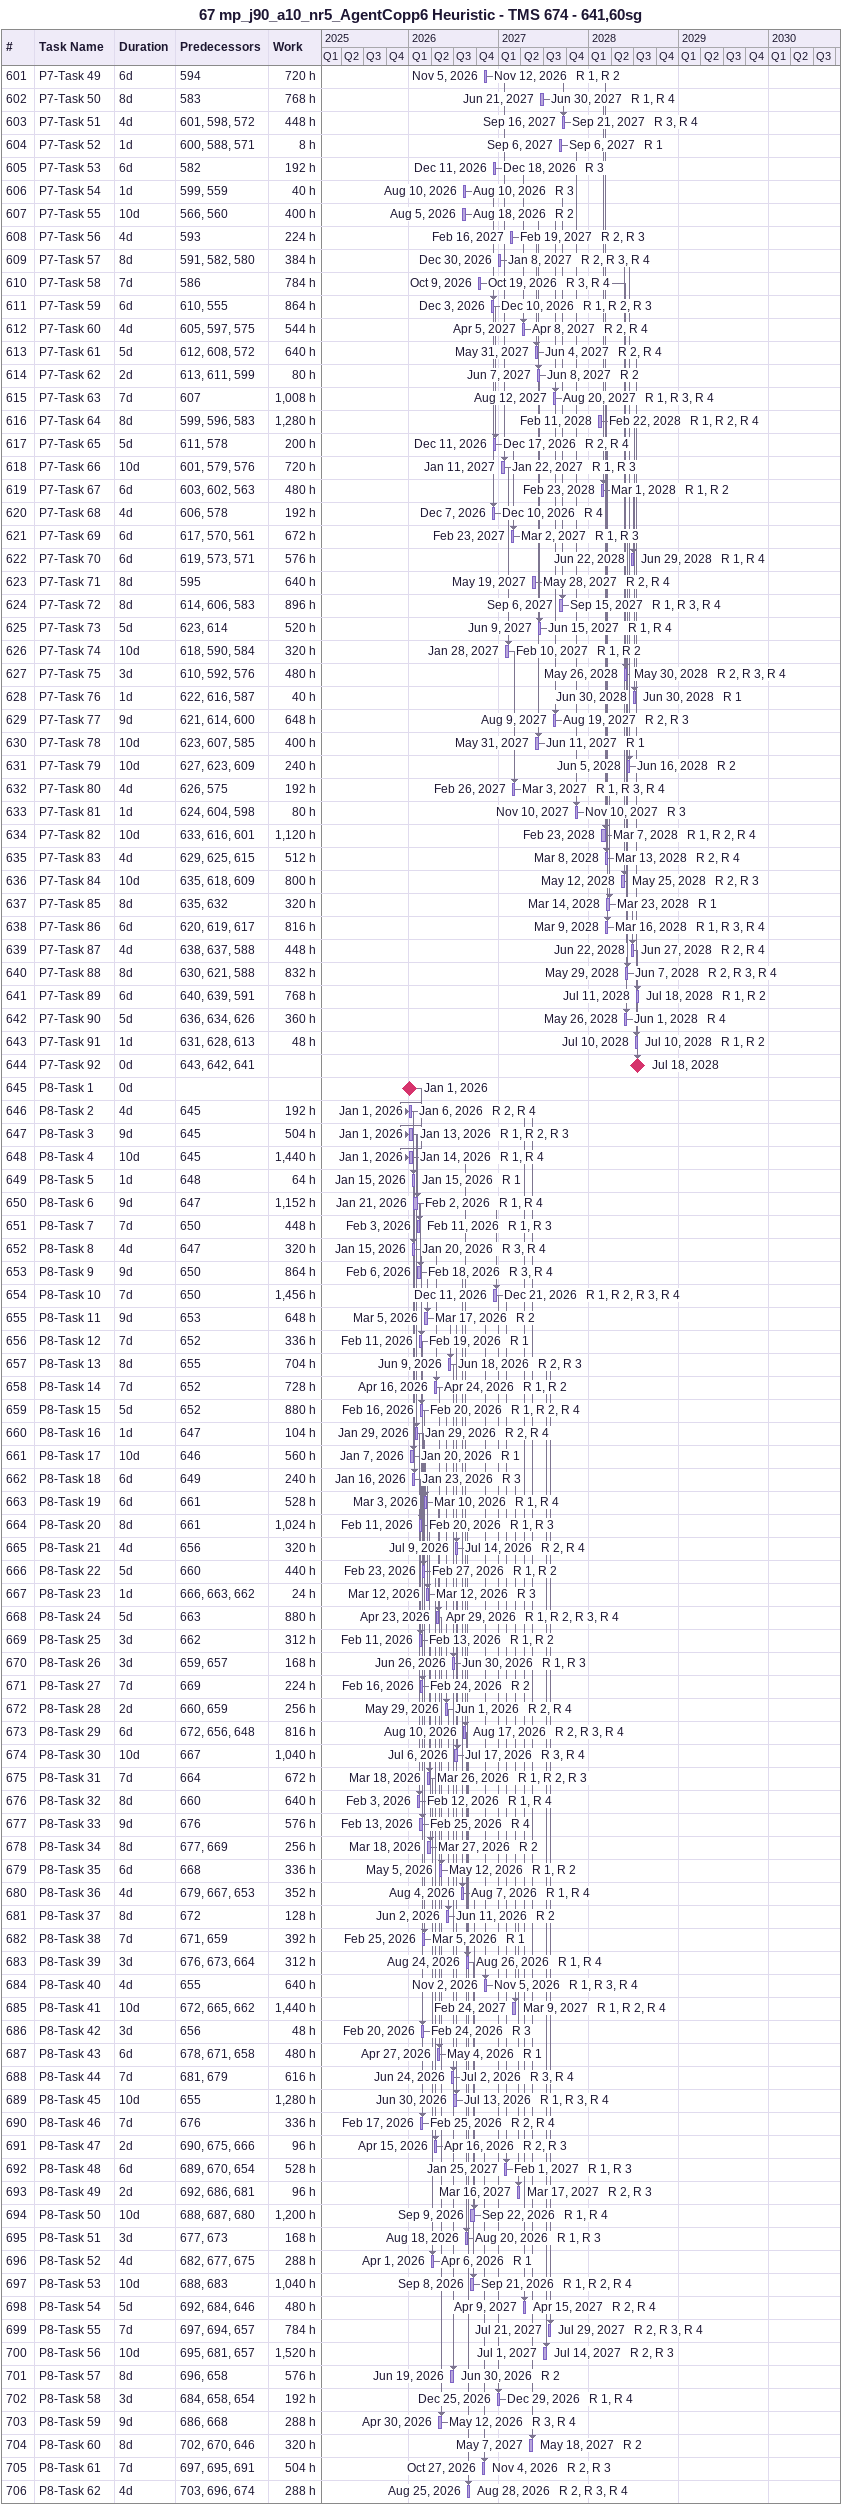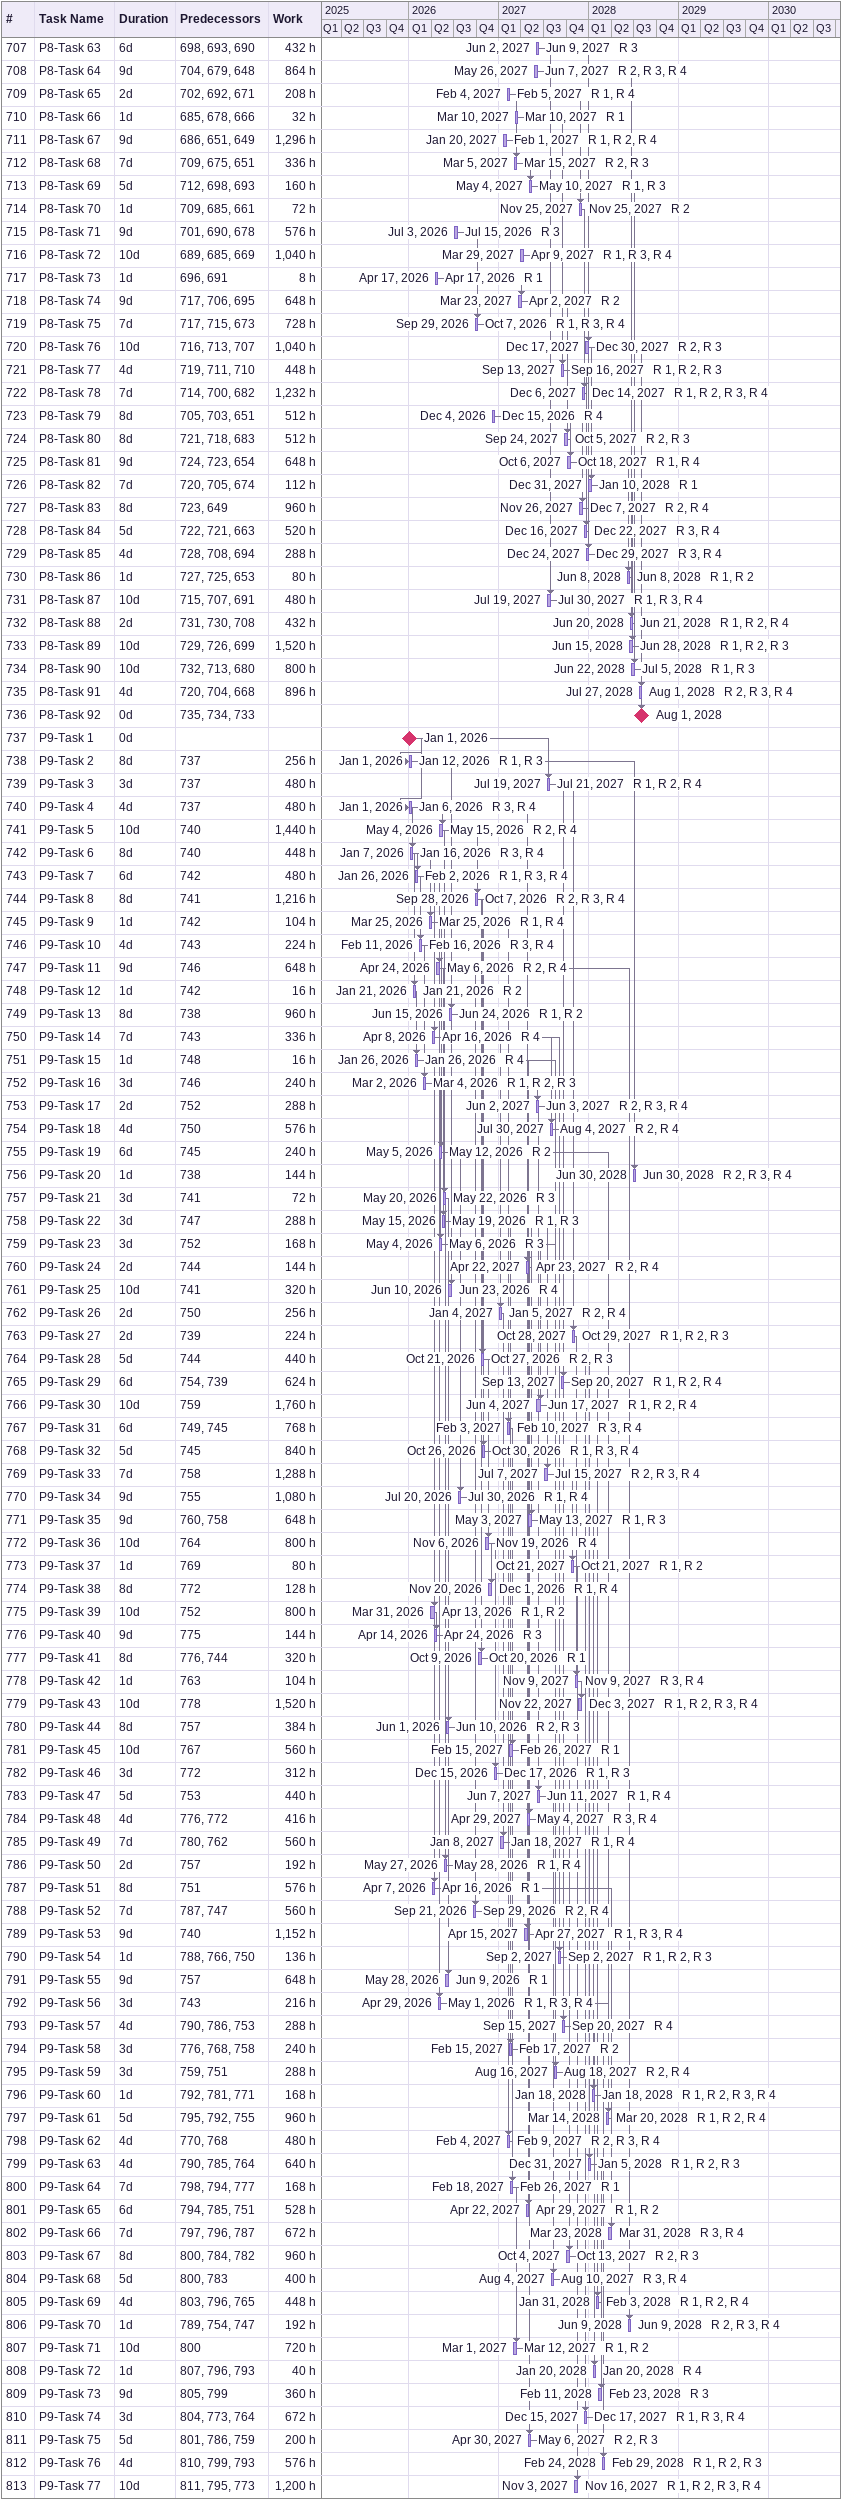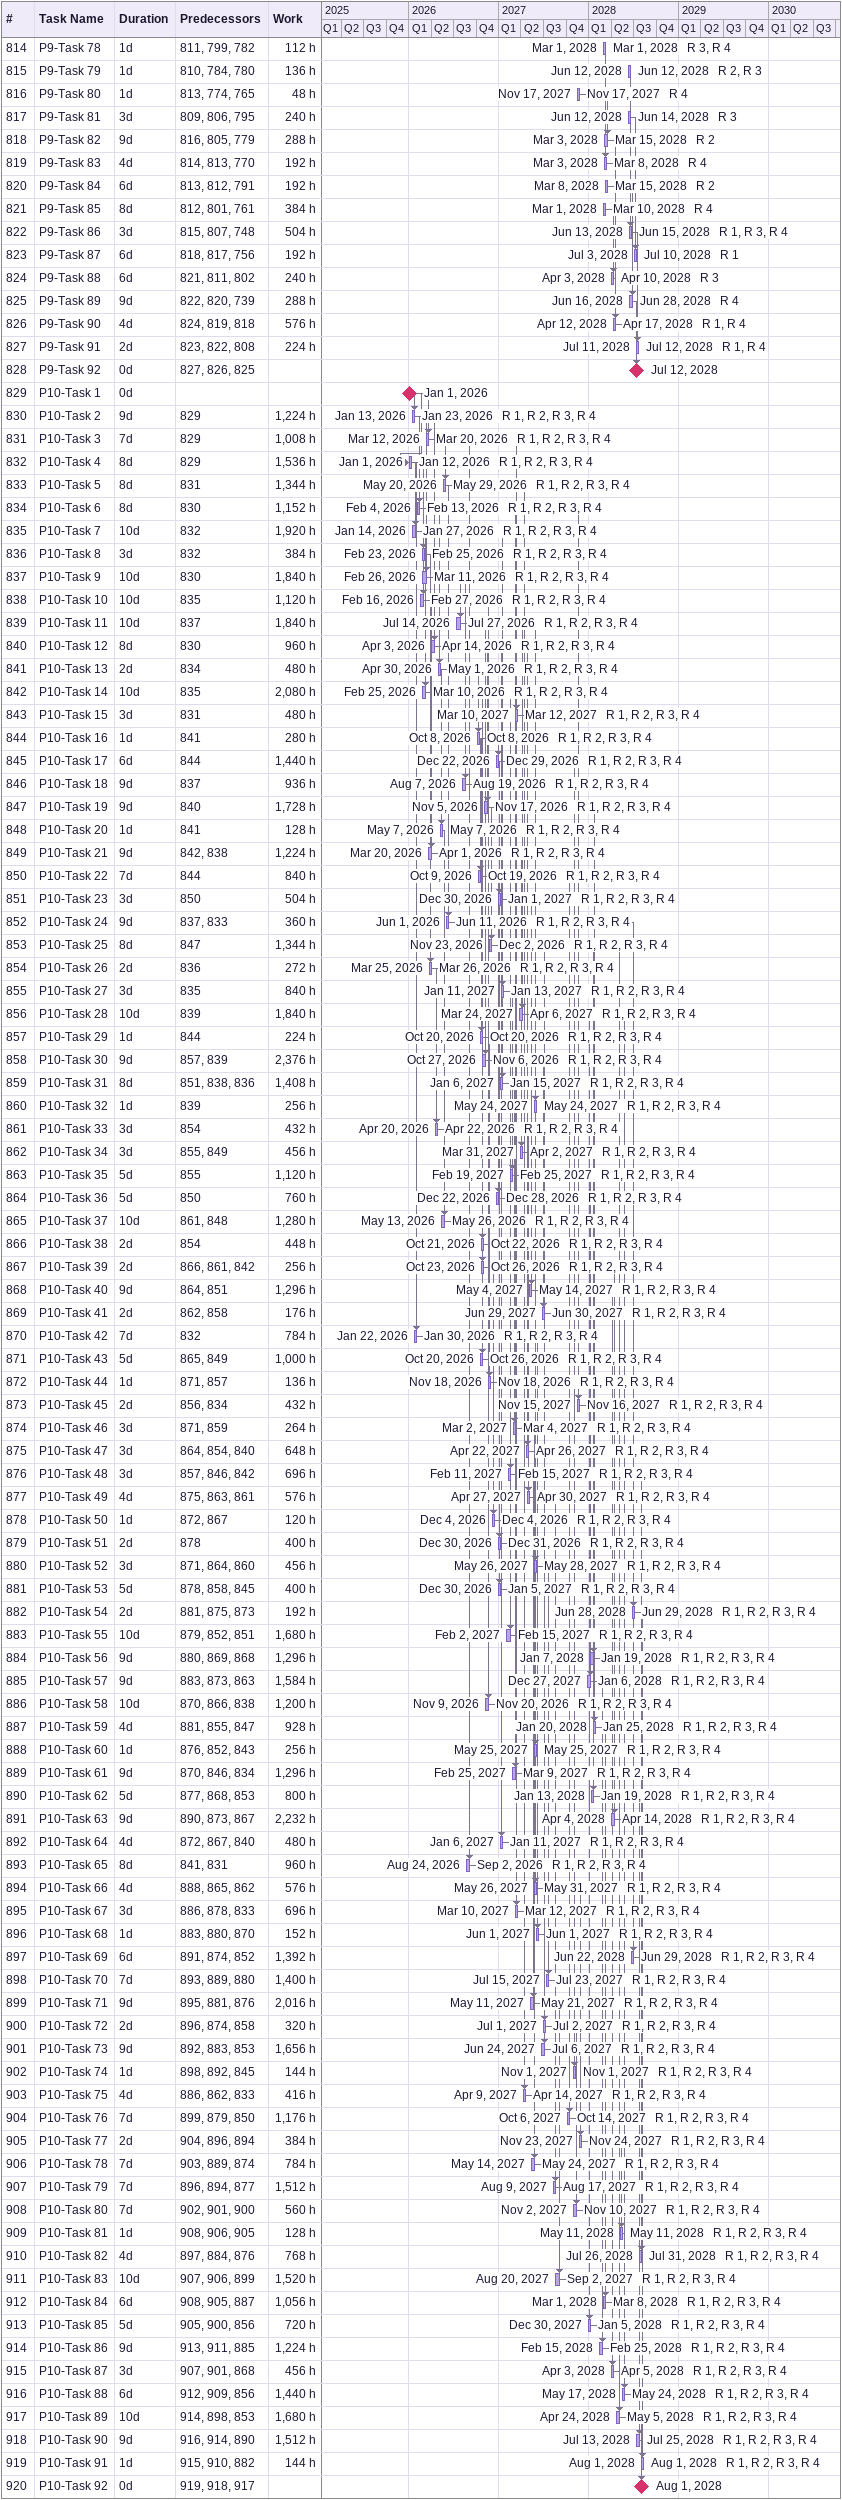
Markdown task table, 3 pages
67 mp_j90_a10_nr5_AgentCopp6 Heuristic - TMS 674 - 641,60sg

| ID | Task | Duration | Start | Finish | Predecessors | Resources | Work (h) |
|---|---|---|---|---|---|---|---|
| 601 | P7-Task 49 | 6d | 2026-11-05 | 2026-11-12 | 594 | R 1, R 2 | 720 |
| 602 | P7-Task 50 | 8d | 2027-06-21 | 2027-06-30 | 583 | R 1, R 4 | 768 |
| 603 | P7-Task 51 | 4d | 2027-09-16 | 2027-09-21 | 601, 598, 572 | R 3, R 4 | 448 |
| 604 | P7-Task 52 | 1d | 2027-09-06 | 2027-09-06 | 600, 588, 571 | R 1 | 8 |
| 605 | P7-Task 53 | 6d | 2026-12-11 | 2026-12-18 | 582 | R 3 | 192 |
| 606 | P7-Task 54 | 1d | 2026-08-10 | 2026-08-10 | 599, 559 | R 3 | 40 |
| 607 | P7-Task 55 | 10d | 2026-08-05 | 2026-08-18 | 566, 560 | R 2 | 400 |
| 608 | P7-Task 56 | 4d | 2027-02-16 | 2027-02-19 | 593 | R 2, R 3 | 224 |
| 609 | P7-Task 57 | 8d | 2026-12-30 | 2027-01-08 | 591, 582, 580 | R 2, R 3, R 4 | 384 |
| 610 | P7-Task 58 | 7d | 2026-10-09 | 2026-10-19 | 586 | R 3, R 4 | 784 |
| 611 | P7-Task 59 | 6d | 2026-12-03 | 2026-12-10 | 610, 555 | R 1, R 2, R 3 | 864 |
| 612 | P7-Task 60 | 4d | 2027-04-05 | 2027-04-08 | 605, 597, 575 | R 2, R 4 | 544 |
| 613 | P7-Task 61 | 5d | 2027-05-31 | 2027-06-04 | 612, 608, 572 | R 2, R 4 | 640 |
| 614 | P7-Task 62 | 2d | 2027-06-07 | 2027-06-08 | 613, 611, 599 | R 2 | 80 |
| 615 | P7-Task 63 | 7d | 2027-08-12 | 2027-08-20 | 607 | R 1, R 3, R 4 | 1008 |
| 616 | P7-Task 64 | 8d | 2028-02-11 | 2028-02-22 | 599, 596, 583 | R 1, R 2, R 4 | 1280 |
| 617 | P7-Task 65 | 5d | 2026-12-11 | 2026-12-17 | 611, 578 | R 2, R 4 | 200 |
| 618 | P7-Task 66 | 10d | 2027-01-11 | 2027-01-22 | 601, 579, 576 | R 1, R 3 | 720 |
| 619 | P7-Task 67 | 6d | 2028-02-23 | 2028-03-01 | 603, 602, 563 | R 1, R 2 | 480 |
| 620 | P7-Task 68 | 4d | 2026-12-07 | 2026-12-10 | 606, 578 | R 4 | 192 |
| 621 | P7-Task 69 | 6d | 2027-02-23 | 2027-03-02 | 617, 570, 561 | R 1, R 3 | 672 |
| 622 | P7-Task 70 | 6d | 2028-06-22 | 2028-06-29 | 619, 573, 571 | R 1, R 4 | 576 |
| 623 | P7-Task 71 | 8d | 2027-05-19 | 2027-05-28 | 595 | R 2, R 4 | 640 |
| 624 | P7-Task 72 | 8d | 2027-09-06 | 2027-09-15 | 614, 606, 583 | R 1, R 3, R 4 | 896 |
| 625 | P7-Task 73 | 5d | 2027-06-09 | 2027-06-15 | 623, 614 | R 1, R 4 | 520 |
| 626 | P7-Task 74 | 10d | 2027-01-28 | 2027-02-10 | 618, 590, 584 | R 1, R 2 | 320 |
| 627 | P7-Task 75 | 3d | 2028-05-26 | 2028-05-30 | 610, 592, 576 | R 2, R 3, R 4 | 480 |
| 628 | P7-Task 76 | 1d | 2028-06-30 | 2028-06-30 | 622, 616, 587 | R 1 | 40 |
| 629 | P7-Task 77 | 9d | 2027-08-09 | 2027-08-19 | 621, 614, 600 | R 2, R 3 | 648 |
| 630 | P7-Task 78 | 10d | 2027-05-31 | 2027-06-11 | 623, 607, 585 | R 1 | 400 |
| 631 | P7-Task 79 | 10d | 2028-06-05 | 2028-06-16 | 627, 623, 609 | R 2 | 240 |
| 632 | P7-Task 80 | 4d | 2027-02-26 | 2027-03-03 | 626, 575 | R 1, R 3, R 4 | 192 |
| 633 | P7-Task 81 | 1d | 2027-11-10 | 2027-11-10 | 624, 604, 598 | R 3 | 80 |
| 634 | P7-Task 82 | 10d | 2028-02-23 | 2028-03-07 | 633, 616, 601 | R 1, R 2, R 4 | 1120 |
| 635 | P7-Task 83 | 4d | 2028-03-08 | 2028-03-13 | 629, 625, 615 | R 2, R 4 | 512 |
| 636 | P7-Task 84 | 10d | 2028-05-12 | 2028-05-25 | 635, 618, 609 | R 2, R 3 | 800 |
| 637 | P7-Task 85 | 8d | 2028-03-14 | 2028-03-23 | 635, 632 | R 1 | 320 |
| 638 | P7-Task 86 | 6d | 2028-03-09 | 2028-03-16 | 620, 619, 617 | R 1, R 3, R 4 | 816 |
| 639 | P7-Task 87 | 4d | 2028-06-22 | 2028-06-27 | 638, 637, 588 | R 2, R 4 | 448 |
| 640 | P7-Task 88 | 8d | 2028-05-29 | 2028-06-07 | 630, 621, 588 | R 2, R 3, R 4 | 832 |
| 641 | P7-Task 89 | 6d | 2028-07-11 | 2028-07-18 | 640, 639, 591 | R 1, R 2 | 768 |
| 642 | P7-Task 90 | 5d | 2028-05-26 | 2028-06-01 | 636, 634, 626 | R 4 | 360 |
| 643 | P7-Task 91 | 1d | 2028-07-10 | 2028-07-10 | 631, 628, 613 | R 1, R 2 | 48 |
| 644 | P7-Task 92 | 0d | 2028-07-18 | 2028-07-18 | 643, 642, 641 |  |  |
| 645 | P8-Task 1 | 0d | 2026-01-01 | 2026-01-01 |  |  |  |
| 646 | P8-Task 2 | 4d | 2026-01-01 | 2026-01-06 | 645 | R 2, R 4 | 192 |
| 647 | P8-Task 3 | 9d | 2026-01-01 | 2026-01-13 | 645 | R 1, R 2, R 3 | 504 |
| 648 | P8-Task 4 | 10d | 2026-01-01 | 2026-01-14 | 645 | R 1, R 4 | 1440 |
| 649 | P8-Task 5 | 1d | 2026-01-15 | 2026-01-15 | 648 | R 1 | 64 |
| 650 | P8-Task 6 | 9d | 2026-01-21 | 2026-02-02 | 647 | R 1, R 4 | 1152 |
| 651 | P8-Task 7 | 7d | 2026-02-03 | 2026-02-11 | 650 | R 1, R 3 | 448 |
| 652 | P8-Task 8 | 4d | 2026-01-15 | 2026-01-20 | 647 | R 3, R 4 | 320 |
| 653 | P8-Task 9 | 9d | 2026-02-06 | 2026-02-18 | 650 | R 3, R 4 | 864 |
| 654 | P8-Task 10 | 7d | 2026-12-11 | 2026-12-21 | 650 | R 1, R 2, R 3, R 4 | 1456 |
| 655 | P8-Task 11 | 9d | 2026-03-05 | 2026-03-17 | 653 | R 2 | 648 |
| 656 | P8-Task 12 | 7d | 2026-02-11 | 2026-02-19 | 652 | R 1 | 336 |
| 657 | P8-Task 13 | 8d | 2026-06-09 | 2026-06-18 | 655 | R 2, R 3 | 704 |
| 658 | P8-Task 14 | 7d | 2026-04-16 | 2026-04-24 | 652 | R 1, R 2 | 728 |
| 659 | P8-Task 15 | 5d | 2026-02-16 | 2026-02-20 | 652 | R 1, R 2, R 4 | 880 |
| 660 | P8-Task 16 | 1d | 2026-01-29 | 2026-01-29 | 647 | R 2, R 4 | 104 |
| 661 | P8-Task 17 | 10d | 2026-01-07 | 2026-01-20 | 646 | R 1 | 560 |
| 662 | P8-Task 18 | 6d | 2026-01-16 | 2026-01-23 | 649 | R 3 | 240 |
| 663 | P8-Task 19 | 6d | 2026-03-03 | 2026-03-10 | 661 | R 1, R 4 | 528 |
| 664 | P8-Task 20 | 8d | 2026-02-11 | 2026-02-20 | 661 | R 1, R 3 | 1024 |
| 665 | P8-Task 21 | 4d | 2026-07-09 | 2026-07-14 | 656 | R 2, R 4 | 320 |
| 666 | P8-Task 22 | 5d | 2026-02-23 | 2026-02-27 | 660 | R 1, R 2 | 440 |
| 667 | P8-Task 23 | 1d | 2026-03-12 | 2026-03-12 | 666, 663, 662 | R 3 | 24 |
| 668 | P8-Task 24 | 5d | 2026-04-23 | 2026-04-29 | 663 | R 1, R 2, R 3, R 4 | 880 |
| 669 | P8-Task 25 | 3d | 2026-02-11 | 2026-02-13 | 662 | R 1, R 2 | 312 |
| 670 | P8-Task 26 | 3d | 2026-06-26 | 2026-06-30 | 659, 657 | R 1, R 3 | 168 |
| 671 | P8-Task 27 | 7d | 2026-02-16 | 2026-02-24 | 669 | R 2 | 224 |
| 672 | P8-Task 28 | 2d | 2026-05-29 | 2026-06-01 | 660, 659 | R 2, R 4 | 256 |
| 673 | P8-Task 29 | 6d | 2026-08-10 | 2026-08-17 | 672, 656, 648 | R 2, R 3, R 4 | 816 |
| 674 | P8-Task 30 | 10d | 2026-07-06 | 2026-07-17 | 667 | R 3, R 4 | 1040 |
| 675 | P8-Task 31 | 7d | 2026-03-18 | 2026-03-26 | 664 | R 1, R 2, R 3 | 672 |
| 676 | P8-Task 32 | 8d | 2026-02-03 | 2026-02-12 | 660 | R 1, R 4 | 640 |
| 677 | P8-Task 33 | 9d | 2026-02-13 | 2026-02-25 | 676 | R 4 | 576 |
| 678 | P8-Task 34 | 8d | 2026-03-18 | 2026-03-27 | 677, 669 | R 2 | 256 |
| 679 | P8-Task 35 | 6d | 2026-05-05 | 2026-05-12 | 668 | R 1, R 2 | 336 |
| 680 | P8-Task 36 | 4d | 2026-08-04 | 2026-08-07 | 679, 667, 653 | R 1, R 4 | 352 |
| 681 | P8-Task 37 | 8d | 2026-06-02 | 2026-06-11 | 672 | R 2 | 128 |
| 682 | P8-Task 38 | 7d | 2026-02-25 | 2026-03-05 | 671, 659 | R 1 | 392 |
| 683 | P8-Task 39 | 3d | 2026-08-24 | 2026-08-26 | 676, 673, 664 | R 1, R 4 | 312 |
| 684 | P8-Task 40 | 4d | 2026-11-02 | 2026-11-05 | 655 | R 1, R 3, R 4 | 640 |
| 685 | P8-Task 41 | 10d | 2027-02-24 | 2027-03-09 | 672, 665, 662 | R 1, R 2, R 4 | 1440 |
| 686 | P8-Task 42 | 3d | 2026-02-20 | 2026-02-24 | 656 | R 3 | 48 |
| 687 | P8-Task 43 | 6d | 2026-04-27 | 2026-05-04 | 678, 671, 658 | R 1 | 480 |
| 688 | P8-Task 44 | 7d | 2026-06-24 | 2026-07-02 | 681, 679 | R 3, R 4 | 616 |
| 689 | P8-Task 45 | 10d | 2026-06-30 | 2026-07-13 | 655 | R 1, R 3, R 4 | 1280 |
| 690 | P8-Task 46 | 7d | 2026-02-17 | 2026-02-25 | 676 | R 2, R 4 | 336 |
| 691 | P8-Task 47 | 2d | 2026-04-15 | 2026-04-16 | 690, 675, 666 | R 2, R 3 | 96 |
| 692 | P8-Task 48 | 6d | 2027-01-25 | 2027-02-01 | 689, 670, 654 | R 1, R 3 | 528 |
| 693 | P8-Task 49 | 2d | 2027-03-16 | 2027-03-17 | 692, 686, 681 | R 2, R 3 | 96 |
| 694 | P8-Task 50 | 10d | 2026-09-09 | 2026-09-22 | 688, 687, 680 | R 1, R 4 | 1200 |
| 695 | P8-Task 51 | 3d | 2026-08-18 | 2026-08-20 | 677, 673 | R 1, R 3 | 168 |
| 696 | P8-Task 52 | 4d | 2026-04-01 | 2026-04-06 | 682, 677, 675 | R 1 | 288 |
| 697 | P8-Task 53 | 10d | 2026-09-08 | 2026-09-21 | 688, 683 | R 1, R 2, R 4 | 1040 |
| 698 | P8-Task 54 | 5d | 2027-04-09 | 2027-04-15 | 692, 684, 646 | R 2, R 4 | 480 |
| 699 | P8-Task 55 | 7d | 2027-07-21 | 2027-07-29 | 697, 694, 657 | R 2, R 3, R 4 | 784 |
| 700 | P8-Task 56 | 10d | 2027-07-01 | 2027-07-14 | 695, 681, 657 | R 2, R 3 | 1520 |
| 701 | P8-Task 57 | 8d | 2026-06-19 | 2026-06-30 | 696, 658 | R 2 | 576 |
| 702 | P8-Task 58 | 3d | 2026-12-25 | 2026-12-29 | 684, 658, 654 | R 1, R 4 | 192 |
| 703 | P8-Task 59 | 9d | 2026-04-30 | 2026-05-12 | 686, 668 | R 3, R 4 | 288 |
| 704 | P8-Task 60 | 8d | 2027-05-07 | 2027-05-18 | 702, 670, 646 | R 2 | 320 |
| 705 | P8-Task 61 | 7d | 2026-10-27 | 2026-11-04 | 697, 695, 691 | R 2, R 3 | 504 |
| 706 | P8-Task 62 | 4d | 2026-08-25 | 2026-08-28 | 703, 696, 674 | R 2, R 3, R 4 | 288 |
| 707 | P8-Task 63 | 6d | 2027-06-02 | 2027-06-09 | 698, 693, 690 | R 3 | 432 |
| 708 | P8-Task 64 | 9d | 2027-05-26 | 2027-06-07 | 704, 679, 648 | R 2, R 3, R 4 | 864 |
| 709 | P8-Task 65 | 2d | 2027-02-04 | 2027-02-05 | 702, 692, 671 | R 1, R 4 | 208 |
| 710 | P8-Task 66 | 1d | 2027-03-10 | 2027-03-10 | 685, 678, 666 | R 1 | 32 |
| 711 | P8-Task 67 | 9d | 2027-01-20 | 2027-02-01 | 686, 651, 649 | R 1, R 2, R 4 | 1296 |
| 712 | P8-Task 68 | 7d | 2027-03-05 | 2027-03-15 | 709, 675, 651 | R 2, R 3 | 336 |
| 713 | P8-Task 69 | 5d | 2027-05-04 | 2027-05-10 | 712, 698, 693 | R 1, R 3 | 160 |
| 714 | P8-Task 70 | 1d | 2027-11-25 | 2027-11-25 | 709, 685, 661 | R 2 | 72 |
| 715 | P8-Task 71 | 9d | 2026-07-03 | 2026-07-15 | 701, 690, 678 | R 3 | 576 |
| 716 | P8-Task 72 | 10d | 2027-03-29 | 2027-04-09 | 689, 685, 669 | R 1, R 3, R 4 | 1040 |
| 717 | P8-Task 73 | 1d | 2026-04-17 | 2026-04-17 | 696, 691 | R 1 | 8 |
| 718 | P8-Task 74 | 9d | 2027-03-23 | 2027-04-02 | 717, 706, 695 | R 2 | 648 |
| 719 | P8-Task 75 | 7d | 2026-09-29 | 2026-10-07 | 717, 715, 673 | R 1, R 3, R 4 | 728 |
| 720 | P8-Task 76 | 10d | 2027-12-17 | 2027-12-30 | 716, 713, 707 | R 2, R 3 | 1040 |
| 721 | P8-Task 77 | 4d | 2027-09-13 | 2027-09-16 | 719, 711, 710 | R 1, R 2, R 3 | 448 |
| 722 | P8-Task 78 | 7d | 2027-12-06 | 2027-12-14 | 714, 700, 682 | R 1, R 2, R 3, R 4 | 1232 |
| 723 | P8-Task 79 | 8d | 2026-12-04 | 2026-12-15 | 705, 703, 651 | R 4 | 512 |
| 724 | P8-Task 80 | 8d | 2027-09-24 | 2027-10-05 | 721, 718, 683 | R 2, R 3 | 512 |
| 725 | P8-Task 81 | 9d | 2027-10-06 | 2027-10-18 | 724, 723, 654 | R 1, R 4 | 648 |
| 726 | P8-Task 82 | 7d | 2027-12-31 | 2028-01-10 | 720, 705, 674 | R 1 | 112 |
| 727 | P8-Task 83 | 8d | 2027-11-26 | 2027-12-07 | 723, 649 | R 2, R 4 | 960 |
| 728 | P8-Task 84 | 5d | 2027-12-16 | 2027-12-22 | 722, 721, 663 | R 3, R 4 | 520 |
| 729 | P8-Task 85 | 4d | 2027-12-24 | 2027-12-29 | 728, 708, 694 | R 3, R 4 | 288 |
| 730 | P8-Task 86 | 1d | 2028-06-08 | 2028-06-08 | 727, 725, 653 | R 1, R 2 | 80 |
| 731 | P8-Task 87 | 10d | 2027-07-19 | 2027-07-30 | 715, 707, 691 | R 1, R 3, R 4 | 480 |
| 732 | P8-Task 88 | 2d | 2028-06-20 | 2028-06-21 | 731, 730, 708 | R 1, R 2, R 4 | 432 |
| 733 | P8-Task 89 | 10d | 2028-06-15 | 2028-06-28 | 729, 726, 699 | R 1, R 2, R 3 | 1520 |
| 734 | P8-Task 90 | 10d | 2028-06-22 | 2028-07-05 | 732, 713, 680 | R 1, R 3 | 800 |
| 735 | P8-Task 91 | 4d | 2028-07-27 | 2028-08-01 | 720, 704, 668 | R 2, R 3, R 4 | 896 |
| 736 | P8-Task 92 | 0d | 2028-08-01 | 2028-08-01 | 735, 734, 733 |  |  |
| 737 | P9-Task 1 | 0d | 2026-01-01 | 2026-01-01 |  |  |  |
| 738 | P9-Task 2 | 8d | 2026-01-01 | 2026-01-12 | 737 | R 1, R 3 | 256 |
| 739 | P9-Task 3 | 3d | 2027-07-19 | 2027-07-21 | 737 | R 1, R 2, R 4 | 480 |
| 740 | P9-Task 4 | 4d | 2026-01-01 | 2026-01-06 | 737 | R 3, R 4 | 480 |
| 741 | P9-Task 5 | 10d | 2026-05-04 | 2026-05-15 | 740 | R 2, R 4 | 1440 |
| 742 | P9-Task 6 | 8d | 2026-01-07 | 2026-01-16 | 740 | R 3, R 4 | 448 |
| 743 | P9-Task 7 | 6d | 2026-01-26 | 2026-02-02 | 742 | R 1, R 3, R 4 | 480 |
| 744 | P9-Task 8 | 8d | 2026-09-28 | 2026-10-07 | 741 | R 2, R 3, R 4 | 1216 |
| 745 | P9-Task 9 | 1d | 2026-03-25 | 2026-03-25 | 742 | R 1, R 4 | 104 |
| 746 | P9-Task 10 | 4d | 2026-02-11 | 2026-02-16 | 743 | R 3, R 4 | 224 |
| 747 | P9-Task 11 | 9d | 2026-04-24 | 2026-05-06 | 746 | R 2, R 4 | 648 |
| 748 | P9-Task 12 | 1d | 2026-01-21 | 2026-01-21 | 742 | R 2 | 16 |
| 749 | P9-Task 13 | 8d | 2026-06-15 | 2026-06-24 | 738 | R 1, R 2 | 960 |
| 750 | P9-Task 14 | 7d | 2026-04-08 | 2026-04-16 | 743 | R 4 | 336 |
| 751 | P9-Task 15 | 1d | 2026-01-26 | 2026-01-26 | 748 | R 4 | 16 |
| 752 | P9-Task 16 | 3d | 2026-03-02 | 2026-03-04 | 746 | R 1, R 2, R 3 | 240 |
| 753 | P9-Task 17 | 2d | 2027-06-02 | 2027-06-03 | 752 | R 2, R 3, R 4 | 288 |
| 754 | P9-Task 18 | 4d | 2027-07-30 | 2027-08-04 | 750 | R 2, R 4 | 576 |
| 755 | P9-Task 19 | 6d | 2026-05-05 | 2026-05-12 | 745 | R 2 | 240 |
| 756 | P9-Task 20 | 1d | 2028-06-30 | 2028-06-30 | 738 | R 2, R 3, R 4 | 144 |
| 757 | P9-Task 21 | 3d | 2026-05-20 | 2026-05-22 | 741 | R 3 | 72 |
| 758 | P9-Task 22 | 3d | 2026-05-15 | 2026-05-19 | 747 | R 1, R 3 | 288 |
| 759 | P9-Task 23 | 3d | 2026-05-04 | 2026-05-06 | 752 | R 3 | 168 |
| 760 | P9-Task 24 | 2d | 2027-04-22 | 2027-04-23 | 744 | R 2, R 4 | 144 |
| 761 | P9-Task 25 | 10d | 2026-06-10 | 2026-06-23 | 741 | R 4 | 320 |
| 762 | P9-Task 26 | 2d | 2027-01-04 | 2027-01-05 | 750 | R 2, R 4 | 256 |
| 763 | P9-Task 27 | 2d | 2027-10-28 | 2027-10-29 | 739 | R 1, R 2, R 3 | 224 |
| 764 | P9-Task 28 | 5d | 2026-10-21 | 2026-10-27 | 744 | R 2, R 3 | 440 |
| 765 | P9-Task 29 | 6d | 2027-09-13 | 2027-09-20 | 754, 739 | R 1, R 2, R 4 | 624 |
| 766 | P9-Task 30 | 10d | 2027-06-04 | 2027-06-17 | 759 | R 1, R 2, R 4 | 1760 |
| 767 | P9-Task 31 | 6d | 2027-02-03 | 2027-02-10 | 749, 745 | R 3, R 4 | 768 |
| 768 | P9-Task 32 | 5d | 2026-10-26 | 2026-10-30 | 745 | R 1, R 3, R 4 | 840 |
| 769 | P9-Task 33 | 7d | 2027-07-07 | 2027-07-15 | 758 | R 2, R 3, R 4 | 1288 |
| 770 | P9-Task 34 | 9d | 2026-07-20 | 2026-07-30 | 755 | R 1, R 4 | 1080 |
| 771 | P9-Task 35 | 9d | 2027-05-03 | 2027-05-13 | 760, 758 | R 1, R 3 | 648 |
| 772 | P9-Task 36 | 10d | 2026-11-06 | 2026-11-19 | 764 | R 4 | 800 |
| 773 | P9-Task 37 | 1d | 2027-10-21 | 2027-10-21 | 769 | R 1, R 2 | 80 |
| 774 | P9-Task 38 | 8d | 2026-11-20 | 2026-12-01 | 772 | R 1, R 4 | 128 |
| 775 | P9-Task 39 | 10d | 2026-03-31 | 2026-04-13 | 752 | R 1, R 2 | 800 |
| 776 | P9-Task 40 | 9d | 2026-04-14 | 2026-04-24 | 775 | R 3 | 144 |
| 777 | P9-Task 41 | 8d | 2026-10-09 | 2026-10-20 | 776, 744 | R 1 | 320 |
| 778 | P9-Task 42 | 1d | 2027-11-09 | 2027-11-09 | 763 | R 3, R 4 | 104 |
| 779 | P9-Task 43 | 10d | 2027-11-22 | 2027-12-03 | 778 | R 1, R 2, R 3, R 4 | 1520 |
| 780 | P9-Task 44 | 8d | 2026-06-01 | 2026-06-10 | 757 | R 2, R 3 | 384 |
| 781 | P9-Task 45 | 10d | 2027-02-15 | 2027-02-26 | 767 | R 1 | 560 |
| 782 | P9-Task 46 | 3d | 2026-12-15 | 2026-12-17 | 772 | R 1, R 3 | 312 |
| 783 | P9-Task 47 | 5d | 2027-06-07 | 2027-06-11 | 753 | R 1, R 4 | 440 |
| 784 | P9-Task 48 | 4d | 2027-04-29 | 2027-05-04 | 776, 772 | R 3, R 4 | 416 |
| 785 | P9-Task 49 | 7d | 2027-01-08 | 2027-01-18 | 780, 762 | R 1, R 4 | 560 |
| 786 | P9-Task 50 | 2d | 2026-05-27 | 2026-05-28 | 757 | R 1, R 4 | 192 |
| 787 | P9-Task 51 | 8d | 2026-04-07 | 2026-04-16 | 751 | R 1 | 576 |
| 788 | P9-Task 52 | 7d | 2026-09-21 | 2026-09-29 | 787, 747 | R 2, R 4 | 560 |
| 789 | P9-Task 53 | 9d | 2027-04-15 | 2027-04-27 | 740 | R 1, R 3, R 4 | 1152 |
| 790 | P9-Task 54 | 1d | 2027-09-02 | 2027-09-02 | 788, 766, 750 | R 1, R 2, R 3 | 136 |
| 791 | P9-Task 55 | 9d | 2026-05-28 | 2026-06-09 | 757 | R 1 | 648 |
| 792 | P9-Task 56 | 3d | 2026-04-29 | 2026-05-01 | 743 | R 1, R 3, R 4 | 216 |
| 793 | P9-Task 57 | 4d | 2027-09-15 | 2027-09-20 | 790, 786, 753 | R 4 | 288 |
| 794 | P9-Task 58 | 3d | 2027-02-15 | 2027-02-17 | 776, 768, 758 | R 2 | 240 |
| 795 | P9-Task 59 | 3d | 2027-08-16 | 2027-08-18 | 759, 751 | R 2, R 4 | 288 |
| 796 | P9-Task 60 | 1d | 2028-01-18 | 2028-01-18 | 792, 781, 771 | R 1, R 2, R 3, R 4 | 168 |
| 797 | P9-Task 61 | 5d | 2028-03-14 | 2028-03-20 | 795, 792, 755 | R 1, R 2, R 4 | 960 |
| 798 | P9-Task 62 | 4d | 2027-02-04 | 2027-02-09 | 770, 768 | R 2, R 3, R 4 | 480 |
| 799 | P9-Task 63 | 4d | 2027-12-31 | 2028-01-05 | 790, 785, 764 | R 1, R 2, R 3 | 640 |
| 800 | P9-Task 64 | 7d | 2027-02-18 | 2027-02-26 | 798, 794, 777 | R 1 | 168 |
| 801 | P9-Task 65 | 6d | 2027-04-22 | 2027-04-29 | 794, 785, 751 | R 1, R 2 | 528 |
| 802 | P9-Task 66 | 7d | 2028-03-23 | 2028-03-31 | 797, 796, 787 | R 3, R 4 | 672 |
| 803 | P9-Task 67 | 8d | 2027-10-04 | 2027-10-13 | 800, 784, 782 | R 2, R 3 | 960 |
| 804 | P9-Task 68 | 5d | 2027-08-04 | 2027-08-10 | 800, 783 | R 3, R 4 | 400 |
| 805 | P9-Task 69 | 4d | 2028-01-31 | 2028-02-03 | 803, 796, 765 | R 1, R 2, R 4 | 448 |
| 806 | P9-Task 70 | 1d | 2028-06-09 | 2028-06-09 | 789, 754, 747 | R 2, R 3, R 4 | 192 |
| 807 | P9-Task 71 | 10d | 2027-03-01 | 2027-03-12 | 800 | R 1, R 2 | 720 |
| 808 | P9-Task 72 | 1d | 2028-01-20 | 2028-01-20 | 807, 796, 793 | R 4 | 40 |
| 809 | P9-Task 73 | 9d | 2028-02-11 | 2028-02-23 | 805, 799 | R 3 | 360 |
| 810 | P9-Task 74 | 3d | 2027-12-15 | 2027-12-17 | 804, 773, 764 | R 1, R 3, R 4 | 672 |
| 811 | P9-Task 75 | 5d | 2027-04-30 | 2027-05-06 | 801, 786, 759 | R 2, R 3 | 200 |
| 812 | P9-Task 76 | 4d | 2028-02-24 | 2028-02-29 | 810, 799, 793 | R 1, R 2, R 3 | 576 |
| 813 | P9-Task 77 | 10d | 2027-11-03 | 2027-11-16 | 811, 795, 773 | R 1, R 2, R 3, R 4 | 1200 |
| 814 | P9-Task 78 | 1d | 2028-03-01 | 2028-03-01 | 811, 799, 782 | R 3, R 4 | 112 |
| 815 | P9-Task 79 | 1d | 2028-06-12 | 2028-06-12 | 810, 784, 780 | R 2, R 3 | 136 |
| 816 | P9-Task 80 | 1d | 2027-11-17 | 2027-11-17 | 813, 774, 765 | R 4 | 48 |
| 817 | P9-Task 81 | 3d | 2028-06-12 | 2028-06-14 | 809, 806, 795 | R 3 | 240 |
| 818 | P9-Task 82 | 9d | 2028-03-03 | 2028-03-15 | 816, 805, 779 | R 2 | 288 |
| 819 | P9-Task 83 | 4d | 2028-03-03 | 2028-03-08 | 814, 813, 770 | R 4 | 192 |
| 820 | P9-Task 84 | 6d | 2028-03-08 | 2028-03-15 | 813, 812, 791 | R 2 | 192 |
| 821 | P9-Task 85 | 8d | 2028-03-01 | 2028-03-10 | 812, 801, 761 | R 4 | 384 |
| 822 | P9-Task 86 | 3d | 2028-06-13 | 2028-06-15 | 815, 807, 748 | R 1, R 3, R 4 | 504 |
| 823 | P9-Task 87 | 6d | 2028-07-03 | 2028-07-10 | 818, 817, 756 | R 1 | 192 |
| 824 | P9-Task 88 | 6d | 2028-04-03 | 2028-04-10 | 821, 811, 802 | R 3 | 240 |
| 825 | P9-Task 89 | 9d | 2028-06-16 | 2028-06-28 | 822, 820, 739 | R 4 | 288 |
| 826 | P9-Task 90 | 4d | 2028-04-12 | 2028-04-17 | 824, 819, 818 | R 1, R 4 | 576 |
| 827 | P9-Task 91 | 2d | 2028-07-11 | 2028-07-12 | 823, 822, 808 | R 1, R 4 | 224 |
| 828 | P9-Task 92 | 0d | 2028-07-12 | 2028-07-12 | 827, 826, 825 |  |  |
| 829 | P10-Task 1 | 0d | 2026-01-01 | 2026-01-01 |  |  |  |
| 830 | P10-Task 2 | 9d | 2026-01-13 | 2026-01-23 | 829 | R 1, R 2, R 3, R 4 | 1224 |
| 831 | P10-Task 3 | 7d | 2026-03-12 | 2026-03-20 | 829 | R 1, R 2, R 3, R 4 | 1008 |
| 832 | P10-Task 4 | 8d | 2026-01-01 | 2026-01-12 | 829 | R 1, R 2, R 3, R 4 | 1536 |
| 833 | P10-Task 5 | 8d | 2026-05-20 | 2026-05-29 | 831 | R 1, R 2, R 3, R 4 | 1344 |
| 834 | P10-Task 6 | 8d | 2026-02-04 | 2026-02-13 | 830 | R 1, R 2, R 3, R 4 | 1152 |
| 835 | P10-Task 7 | 10d | 2026-01-14 | 2026-01-27 | 832 | R 1, R 2, R 3, R 4 | 1920 |
| 836 | P10-Task 8 | 3d | 2026-02-23 | 2026-02-25 | 832 | R 1, R 2, R 3, R 4 | 384 |
| 837 | P10-Task 9 | 10d | 2026-02-26 | 2026-03-11 | 830 | R 1, R 2, R 3, R 4 | 1840 |
| 838 | P10-Task 10 | 10d | 2026-02-16 | 2026-02-27 | 835 | R 1, R 2, R 3, R 4 | 1120 |
| 839 | P10-Task 11 | 10d | 2026-07-14 | 2026-07-27 | 837 | R 1, R 2, R 3, R 4 | 1840 |
| 840 | P10-Task 12 | 8d | 2026-04-03 | 2026-04-14 | 830 | R 1, R 2, R 3, R 4 | 960 |
| 841 | P10-Task 13 | 2d | 2026-04-30 | 2026-05-01 | 834 | R 1, R 2, R 3, R 4 | 480 |
| 842 | P10-Task 14 | 10d | 2026-02-25 | 2026-03-10 | 835 | R 1, R 2, R 3, R 4 | 2080 |
| 843 | P10-Task 15 | 3d | 2027-03-10 | 2027-03-12 | 831 | R 1, R 2, R 3, R 4 | 480 |
| 844 | P10-Task 16 | 1d | 2026-10-08 | 2026-10-08 | 841 | R 1, R 2, R 3, R 4 | 280 |
| 845 | P10-Task 17 | 6d | 2026-12-22 | 2026-12-29 | 844 | R 1, R 2, R 3, R 4 | 1440 |
| 846 | P10-Task 18 | 9d | 2026-08-07 | 2026-08-19 | 837 | R 1, R 2, R 3, R 4 | 936 |
| 847 | P10-Task 19 | 9d | 2026-11-05 | 2026-11-17 | 840 | R 1, R 2, R 3, R 4 | 1728 |
| 848 | P10-Task 20 | 1d | 2026-05-07 | 2026-05-07 | 841 | R 1, R 2, R 3, R 4 | 128 |
| 849 | P10-Task 21 | 9d | 2026-03-20 | 2026-04-01 | 842, 838 | R 1, R 2, R 3, R 4 | 1224 |
| 850 | P10-Task 22 | 7d | 2026-10-09 | 2026-10-19 | 844 | R 1, R 2, R 3, R 4 | 840 |
| 851 | P10-Task 23 | 3d | 2026-12-30 | 2027-01-01 | 850 | R 1, R 2, R 3, R 4 | 504 |
| 852 | P10-Task 24 | 9d | 2026-06-01 | 2026-06-11 | 837, 833 | R 1, R 2, R 3, R 4 | 360 |
| 853 | P10-Task 25 | 8d | 2026-11-23 | 2026-12-02 | 847 | R 1, R 2, R 3, R 4 | 1344 |
| 854 | P10-Task 26 | 2d | 2026-03-25 | 2026-03-26 | 836 | R 1, R 2, R 3, R 4 | 272 |
| 855 | P10-Task 27 | 3d | 2027-01-11 | 2027-01-13 | 835 | R 1, R 2, R 3, R 4 | 840 |
| 856 | P10-Task 28 | 10d | 2027-03-24 | 2027-04-06 | 839 | R 1, R 2, R 3, R 4 | 1840 |
| 857 | P10-Task 29 | 1d | 2026-10-20 | 2026-10-20 | 844 | R 1, R 2, R 3, R 4 | 224 |
| 858 | P10-Task 30 | 9d | 2026-10-27 | 2026-11-06 | 857, 839 | R 1, R 2, R 3, R 4 | 2376 |
| 859 | P10-Task 31 | 8d | 2027-01-06 | 2027-01-15 | 851, 838, 836 | R 1, R 2, R 3, R 4 | 1408 |
| 860 | P10-Task 32 | 1d | 2027-05-24 | 2027-05-24 | 839 | R 1, R 2, R 3, R 4 | 256 |
| 861 | P10-Task 33 | 3d | 2026-04-20 | 2026-04-22 | 854 | R 1, R 2, R 3, R 4 | 432 |
| 862 | P10-Task 34 | 3d | 2027-03-31 | 2027-04-02 | 855, 849 | R 1, R 2, R 3, R 4 | 456 |
| 863 | P10-Task 35 | 5d | 2027-02-19 | 2027-02-25 | 855 | R 1, R 2, R 3, R 4 | 1120 |
| 864 | P10-Task 36 | 5d | 2026-12-22 | 2026-12-28 | 850 | R 1, R 2, R 3, R 4 | 760 |
| 865 | P10-Task 37 | 10d | 2026-05-13 | 2026-05-26 | 861, 848 | R 1, R 2, R 3, R 4 | 1280 |
| 866 | P10-Task 38 | 2d | 2026-10-21 | 2026-10-22 | 854 | R 1, R 2, R 3, R 4 | 448 |
| 867 | P10-Task 39 | 2d | 2026-10-23 | 2026-10-26 | 866, 861, 842 | R 1, R 2, R 3, R 4 | 256 |
| 868 | P10-Task 40 | 9d | 2027-05-04 | 2027-05-14 | 864, 851 | R 1, R 2, R 3, R 4 | 1296 |
| 869 | P10-Task 41 | 2d | 2027-06-29 | 2027-06-30 | 862, 858 | R 1, R 2, R 3, R 4 | 176 |
| 870 | P10-Task 42 | 7d | 2026-01-22 | 2026-01-30 | 832 | R 1, R 2, R 3, R 4 | 784 |
| 871 | P10-Task 43 | 5d | 2026-10-20 | 2026-10-26 | 865, 849 | R 1, R 2, R 3, R 4 | 1000 |
| 872 | P10-Task 44 | 1d | 2026-11-18 | 2026-11-18 | 871, 857 | R 1, R 2, R 3, R 4 | 136 |
| 873 | P10-Task 45 | 2d | 2027-11-15 | 2027-11-16 | 856, 834 | R 1, R 2, R 3, R 4 | 432 |
| 874 | P10-Task 46 | 3d | 2027-03-02 | 2027-03-04 | 871, 859 | R 1, R 2, R 3, R 4 | 264 |
| 875 | P10-Task 47 | 3d | 2027-04-22 | 2027-04-26 | 864, 854, 840 | R 1, R 2, R 3, R 4 | 648 |
| 876 | P10-Task 48 | 3d | 2027-02-11 | 2027-02-15 | 857, 846, 842 | R 1, R 2, R 3, R 4 | 696 |
| 877 | P10-Task 49 | 4d | 2027-04-27 | 2027-04-30 | 875, 863, 861 | R 1, R 2, R 3, R 4 | 576 |
| 878 | P10-Task 50 | 1d | 2026-12-04 | 2026-12-04 | 872, 867 | R 1, R 2, R 3, R 4 | 120 |
| 879 | P10-Task 51 | 2d | 2026-12-30 | 2026-12-31 | 878 | R 1, R 2, R 3, R 4 | 400 |
| 880 | P10-Task 52 | 3d | 2027-05-26 | 2027-05-28 | 871, 864, 860 | R 1, R 2, R 3, R 4 | 456 |
| 881 | P10-Task 53 | 5d | 2026-12-30 | 2027-01-05 | 878, 858, 845 | R 1, R 2, R 3, R 4 | 400 |
| 882 | P10-Task 54 | 2d | 2028-06-28 | 2028-06-29 | 881, 875, 873 | R 1, R 2, R 3, R 4 | 192 |
| 883 | P10-Task 55 | 10d | 2027-02-02 | 2027-02-15 | 879, 852, 851 | R 1, R 2, R 3, R 4 | 1680 |
| 884 | P10-Task 56 | 9d | 2028-01-07 | 2028-01-19 | 880, 869, 868 | R 1, R 2, R 3, R 4 | 1296 |
| 885 | P10-Task 57 | 9d | 2027-12-27 | 2028-01-06 | 883, 873, 863 | R 1, R 2, R 3, R 4 | 1584 |
| 886 | P10-Task 58 | 10d | 2026-11-09 | 2026-11-20 | 870, 866, 838 | R 1, R 2, R 3, R 4 | 1200 |
| 887 | P10-Task 59 | 4d | 2028-01-20 | 2028-01-25 | 881, 855, 847 | R 1, R 2, R 3, R 4 | 928 |
| 888 | P10-Task 60 | 1d | 2027-05-25 | 2027-05-25 | 876, 852, 843 | R 1, R 2, R 3, R 4 | 256 |
| 889 | P10-Task 61 | 9d | 2027-02-25 | 2027-03-09 | 870, 846, 834 | R 1, R 2, R 3, R 4 | 1296 |
| 890 | P10-Task 62 | 5d | 2028-01-13 | 2028-01-19 | 877, 868, 853 | R 1, R 2, R 3, R 4 | 800 |
| 891 | P10-Task 63 | 9d | 2028-04-04 | 2028-04-14 | 890, 873, 867 | R 1, R 2, R 3, R 4 | 2232 |
| 892 | P10-Task 64 | 4d | 2027-01-06 | 2027-01-11 | 872, 867, 840 | R 1, R 2, R 3, R 4 | 480 |
| 893 | P10-Task 65 | 8d | 2026-08-24 | 2026-09-02 | 841, 831 | R 1, R 2, R 3, R 4 | 960 |
| 894 | P10-Task 66 | 4d | 2027-05-26 | 2027-05-31 | 888, 865, 862 | R 1, R 2, R 3, R 4 | 576 |
| 895 | P10-Task 67 | 3d | 2027-03-10 | 2027-03-12 | 886, 878, 833 | R 1, R 2, R 3, R 4 | 696 |
| 896 | P10-Task 68 | 1d | 2027-06-01 | 2027-06-01 | 883, 880, 870 | R 1, R 2, R 3, R 4 | 152 |
| 897 | P10-Task 69 | 6d | 2028-06-22 | 2028-06-29 | 891, 874, 852 | R 1, R 2, R 3, R 4 | 1392 |
| 898 | P10-Task 70 | 7d | 2027-07-15 | 2027-07-23 | 893, 889, 880 | R 1, R 2, R 3, R 4 | 1400 |
| 899 | P10-Task 71 | 9d | 2027-05-11 | 2027-05-21 | 895, 881, 876 | R 1, R 2, R 3, R 4 | 2016 |
| 900 | P10-Task 72 | 2d | 2027-07-01 | 2027-07-02 | 896, 874, 858 | R 1, R 2, R 3, R 4 | 320 |
| 901 | P10-Task 73 | 9d | 2027-06-24 | 2027-07-06 | 892, 883, 853 | R 1, R 2, R 3, R 4 | 1656 |
| 902 | P10-Task 74 | 1d | 2027-11-01 | 2027-11-01 | 898, 892, 845 | R 1, R 2, R 3, R 4 | 144 |
| 903 | P10-Task 75 | 4d | 2027-04-09 | 2027-04-14 | 886, 862, 833 | R 1, R 2, R 3, R 4 | 416 |
| 904 | P10-Task 76 | 7d | 2027-10-06 | 2027-10-14 | 899, 879, 850 | R 1, R 2, R 3, R 4 | 1176 |
| 905 | P10-Task 77 | 2d | 2027-11-23 | 2027-11-24 | 904, 896, 894 | R 1, R 2, R 3, R 4 | 384 |
| 906 | P10-Task 78 | 7d | 2027-05-14 | 2027-05-24 | 903, 889, 874 | R 1, R 2, R 3, R 4 | 784 |
| 907 | P10-Task 79 | 7d | 2027-08-09 | 2027-08-17 | 896, 894, 877 | R 1, R 2, R 3, R 4 | 1512 |
| 908 | P10-Task 80 | 7d | 2027-11-02 | 2027-11-10 | 902, 901, 900 | R 1, R 2, R 3, R 4 | 560 |
| 909 | P10-Task 81 | 1d | 2028-05-11 | 2028-05-11 | 908, 906, 905 | R 1, R 2, R 3, R 4 | 128 |
| 910 | P10-Task 82 | 4d | 2028-07-26 | 2028-07-31 | 897, 884, 876 | R 1, R 2, R 3, R 4 | 768 |
| 911 | P10-Task 83 | 10d | 2027-08-20 | 2027-09-02 | 907, 906, 899 | R 1, R 2, R 3, R 4 | 1520 |
| 912 | P10-Task 84 | 6d | 2028-03-01 | 2028-03-08 | 908, 905, 887 | R 1, R 2, R 3, R 4 | 1056 |
| 913 | P10-Task 85 | 5d | 2027-12-30 | 2028-01-05 | 905, 900, 856 | R 1, R 2, R 3, R 4 | 720 |
| 914 | P10-Task 86 | 9d | 2028-02-15 | 2028-02-25 | 913, 911, 885 | R 1, R 2, R 3, R 4 | 1224 |
| 915 | P10-Task 87 | 3d | 2028-04-03 | 2028-04-05 | 907, 901, 868 | R 1, R 2, R 3, R 4 | 456 |
| 916 | P10-Task 88 | 6d | 2028-05-17 | 2028-05-24 | 912, 909, 856 | R 1, R 2, R 3, R 4 | 1440 |
| 917 | P10-Task 89 | 10d | 2028-04-24 | 2028-05-05 | 914, 898, 853 | R 1, R 2, R 3, R 4 | 1680 |
| 918 | P10-Task 90 | 9d | 2028-07-13 | 2028-07-25 | 916, 914, 890 | R 1, R 2, R 3, R 4 | 1512 |
| 919 | P10-Task 91 | 1d | 2028-08-01 | 2028-08-01 | 915, 910, 882 | R 1, R 2, R 3, R 4 | 144 |
| 920 | P10-Task 92 | 0d | 2028-08-01 | 2028-08-01 | 919, 918, 917 |  |  |
